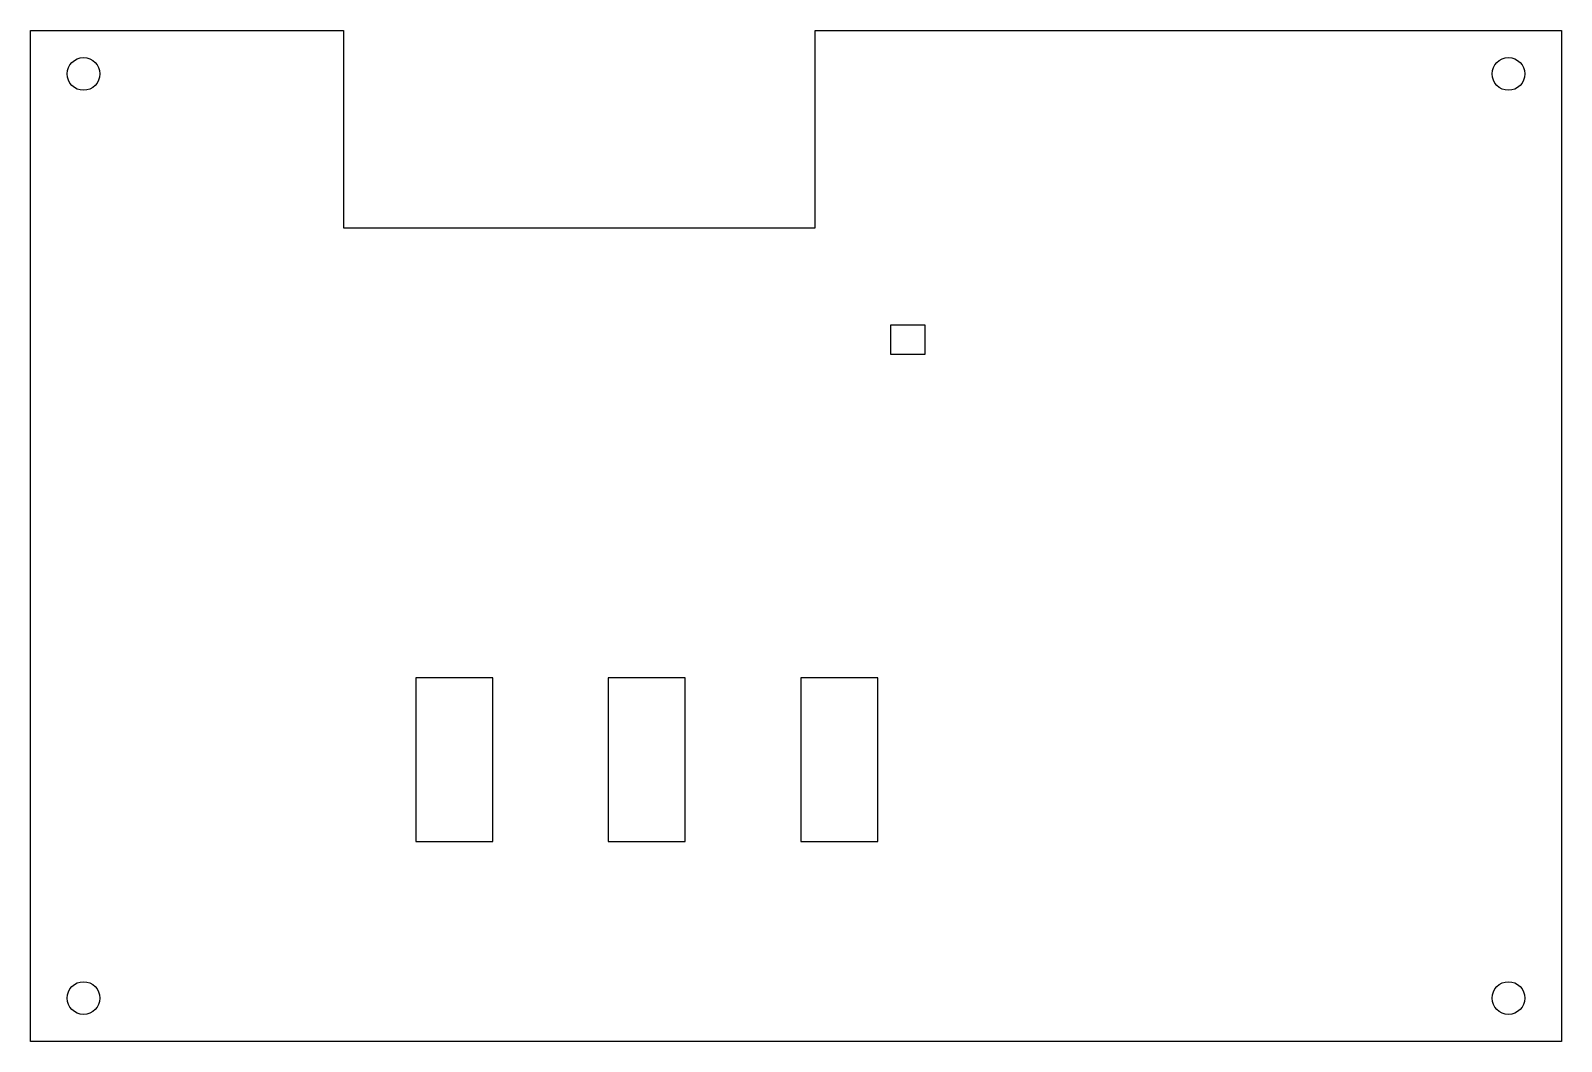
# Model space of a CAD drawing. Header units: millimetres. Extents: x 0 to 159, y 0 to 105.
import ezdxf

# ---------------------------------------------------------------- set-up
doc = ezdxf.new("R2010")
doc.units = ezdxf.units.MM

msp = doc.modelspace()

# ---------------------------------------------------------------- linework, layer by layer
at = {"layer": 'BOSS_KEEP_1P60_ABOVE_FLOOR'}
for p, q in [((48, 37.75), (40, 37.75)), ((40, 37.75), (40, 20.75)), ((48, 20.75), (48, 37.75)), ((68, 37.75), (60, 37.75)), ((60, 37.75), (60, 20.75)), ((68, 20.75), (68, 37.75)), ((88, 37.75), (80, 37.75)), ((80, 37.75), (80, 20.75)), ((88, 20.75), (88, 37.75)), ((40, 20.75), (48, 20.75)), ((60, 20.75), (68, 20.75)), ((80, 20.75), (88, 20.75))]:
    msp.add_line(p, q, dxfattribs=at)
at = {"layer": 'M3_CLEARANCE'}
for centre in [(5.5, 100.5), (153.5, 100.5), (5.5, 4.5), (153.5, 4.5)]:
    msp.add_circle(centre, 1.7, dxfattribs=at)
at = {"layer": 'OUTLINE_THROUGH'}
for p, q in [((0, 105), (32.5, 105)), ((0, 0), (0, 105)), ((32.5, 105), (32.5, 84.5)), ((81.5, 84.5), (81.5, 105)), ((81.5, 105), (159, 105)), ((159, 105), (159, 0)), ((32.5, 84.5), (81.5, 84.5)), ((159, 0), (0, 0))]:
    msp.add_line(p, q, dxfattribs=at)
at = {"layer": 'U2_BOSS_KEEP_1P60'}
for p, q in [((92.9, 74.4), (89.3, 74.4)), ((89.3, 74.4), (89.3, 71.4)), ((92.9, 71.4), (92.9, 74.4)), ((89.3, 71.4), (92.9, 71.4))]:
    msp.add_line(p, q, dxfattribs=at)

doc.saveas('drawing.dxf')
